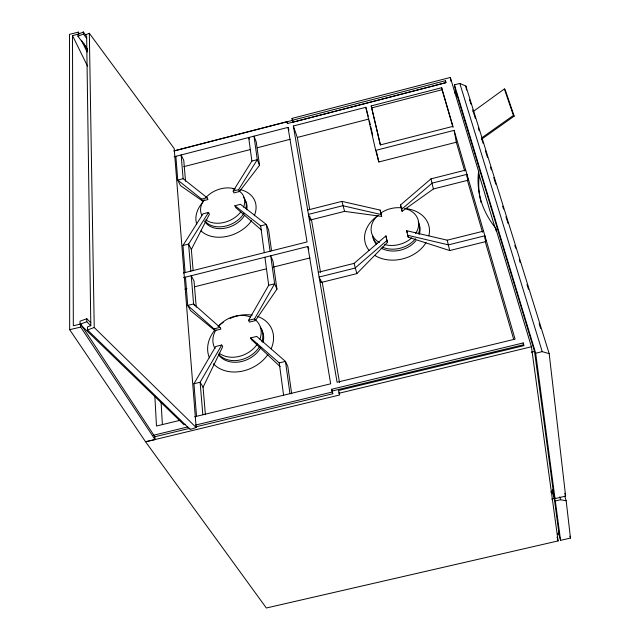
<?xml version="1.0" encoding="UTF-8"?>
<svg xmlns="http://www.w3.org/2000/svg" width="640" height="640" viewBox="0 0 640 640"><rect width="100%" height="100%" fill="white"/><g stroke="black" fill="none" stroke-linecap="round" stroke-linejoin="round"><path stroke-width="0.96" d="M205.4 414.704L203.064 387.192L222.672 346.728L221.752 345.016L215.688 346.512L193.944 383.744L196.536 416.312M193.144 270.648L191.344 249.464L209.408 214.256L208.544 212.424L203.008 213.832L182.96 245.52L185.112 272.56M248.536 320.344L254.56 318.856L274.624 283.784L270.712 255.792L273.024 261.232L276.952 289.152L255.4 320.608L249.392 322.088L248.536 320.344L268.704 285.264L264.904 257.248M221.752 345.016L200.12 382.24L202.84 414.784M233.152 191.056L238.656 189.648L257.288 159.664L254 136.152L256.224 141.84L259.528 165.312L239.448 191.512L233.96 192.912L233.152 191.056L251.872 161.056L248.68 137.528L249.328 139.152M208.544 212.424L188.584 244.096L190.84 271.12M385.896 235.904L386.912 240.496L355.016 268.104L319.12 277.04L321.176 282.472L356.84 273.616L387.448 242.376L385.896 235.904L354.088 263.384L318.312 272.288M402.072 211.296L401.568 209.376L432.112 183.136L466.952 174.336L468.016 180.232L433.392 188.968L402.072 211.296L400.52 204.968L430.976 178.856L465.704 170.072M472.984 111.688L504.376 88.952L505.16 89.648L514.2 116.128L481.36 139.344M481.992 137.672L513.4 115.44L504.376 88.952M85.712 34.8L89.336 33.296L174.208 148.544L196.16 427.496L190.208 429.504L87.496 329.952L87.456 326.912L90.816 325.696L86.648 36.4L83.384 32L77.936 34.272L77.944 36.264L87.504 49.008M77.944 36.264L83.408 33.984L83.384 32M90.776 322.672L86.768 318.736L80.032 321.184L80.056 324.216L184 424.76L185.488 424.256M80.056 324.216L86.8 321.768L90.816 325.696M87.496 329.952L94.232 327.512L196.16 427.496M292.368 120.28L445.448 80.72L445.816 82.744L293.032 122.216L292.368 120.28L292.04 118.392L450.312 77.464L478.6 171.392A131.2 96.64 -4.8 0 0 495.68 228.112L531.416 346.768L558.096 540.92L266.344 608L145.6 441.832L339.656 394.968L338.48 390.504L524.016 345.64L523.216 342.936L331.584 389.304L332.76 393.752L195.928 426.824M174.056 150.864L287.048 121.656L287.72 123.584M173.952 151.008L292.712 120.32L292.04 118.392M174.16 156.76L288 127.384L288.928 130.016M454.112 130.36L456.312 142.232L378.832 161.968L375.704 150.384L454.112 130.36L515.072 339.128L337.08 382.256L293.344 126L365.832 107.296L368.248 116.304M371.224 105.904L441.664 87.72L452.944 126.36L380.336 144.928L371.224 105.904L380.408 144.976M455.832 92.68L454.448 84.832L459.824 83.448L465.872 86.064L549.184 353.648L565.632 496.136L555.016 498.608L552.536 489.992M371.744 107.88L442.048 89.736L441.664 87.72M454.48 92.984L456.272 92.528L534.528 351.408L553.32 491.44L550.664 492.064M183.752 166.672L250.456 149.512M257.224 147.768L290.088 139.304M293.344 126L297.312 137.448L368.976 119.008M202.472 200.944L201.6 199.104L177.76 180.08L180.456 185.576L202.472 200.944L207.936 199.544L207.08 197.704L183.128 178.696L177.76 180.08L175.872 156.32M251.872 161.056L257.288 159.664L259.528 165.312M201.6 199.104L207.08 197.704M261.504 230.104L235.712 207.576L234.896 205.728L240.456 204.312L266.336 224.448L268.624 229.968L271.544 250.744M307.68 210.032L341.912 201.376L380.152 210.096L381.672 216.424L344.592 211.368L310.464 219.976L308.424 214.384L342.76 205.712L381.136 214.52L381.672 216.424M182.96 245.52L188.584 244.096L191.344 249.464M234.896 205.728L260.656 225.888L266.336 224.448L270.072 251.232M183.424 272.984L307.064 241.944L288 127.384M183.552 277.648L307.816 246.488L308.856 249.224M185.024 289.184L186.96 288.696M194.712 286.76L266.416 268.832M273.2 267.136L310.024 257.928M78.416 32.128L69.528 34.328L69.664 329.672L145.528 441.736L155.04 439.552L154.888 436.744L80.672 324.032L73.328 325.76L72.496 35.584L78.432 34.112L78.416 32.128L79.288 33.92M408.232 237.184L407.736 235.288L448.448 244.864L484.896 235.792L485.896 241.552L449.68 250.552L408.232 237.184L406.648 230.712L447.216 240.184L483.536 231.136M268.704 285.264L274.624 283.784L276.952 289.152M219.992 327.4L193.584 303.968L187.72 305.432L214 328.88L219.992 327.4L220.912 329.128L214.928 330.608L190.6 310.632L187.72 305.432L185.472 277.168M280.208 366.672L251.488 339.64L250.624 337.912L256.72 336.408L285.456 361.392L287.84 366.512L291.68 393.808M193.944 383.744L200.12 382.24L203.064 387.192M250.624 337.912L279.224 362.912L285.456 361.392L289.968 393.672M180.32 420.24L156.472 426.024L154.848 396.088M194.624 416.776L330.672 383.808L307.816 246.488M331.584 389.304L332.296 391L523.48 344.76L523.216 342.936M153.04 435.344L187.872 426.92M195.616 425.048L332.048 392.064M154.2 436.912L190.104 428.232M338.952 393.272L531.416 346.768M531.288 352.192L534.528 351.408M555.016 498.608L535.68 353.216L542.224 351.64L549.184 353.648M69.664 329.672L80.696 327.08L155.04 439.552M551.648 499.128L554.272 498.52L552.064 490.848M560.568 540.344L555.328 500.952L560.616 499.728L566.176 500.832L570.472 538.072L560.568 540.344L558.384 532.656M557.344 534.088L558.992 533.704L554.272 498.52M513.4 115.44L514.2 116.128M83.408 33.984L86.68 38.392M194.528 305.704L193.584 303.968L191.224 275.728L194.024 281.016L196.256 307.24M214 328.88L214.928 330.608M72.496 35.584L87.48 66.072M81.48 40.4L87.152 52.072M83.64 42.912L87.56 51M254.56 318.856L255.4 320.608M238.656 189.648L239.448 191.512M356.84 273.616L354.088 263.384M344.592 211.368L341.912 201.376M469.424 99.352L470.912 104.12M472.688 109.848L475.36 118.44M478.328 127.976L479.216 130.84M481.592 138.48L483.072 143.248M485.448 150.88L487.528 157.56M490.488 167.104L491.384 169.968M493.752 177.6L495.832 184.28M502.656 206.232L503.544 209.096M505.92 216.728L508 223.408M514.824 245.36L515.712 248.224M519.272 259.672L520.16 262.536M526.984 284.488L528.472 289.256M539.152 323.616L540.632 328.384M459.824 83.448L542.224 351.64M454.448 84.832L535.68 353.216M478.6 171.392L479.264 175.344L494.88 227.264M445.448 80.72L446 82.584L287.36 123.56L287.048 121.656M564.784 493.272L565.632 496.136M564.768 496.048L566.176 500.832M442.048 89.736L453.04 127.424M466.776 175.976L468.016 180.232M484.808 237.84L485.896 241.552M559.776 496.848L560.616 499.728M456.312 142.232L464.672 170.952M467.456 180.52L482.504 232.216M485.288 241.792L513.712 339.432M569.92 536.16L570.472 538.072M552.768 489.52L553.32 491.44M552.568 491.36L555.328 500.952M558.448 531.792L558.992 533.704M386.912 240.496L387.448 242.376M557.008 537.072L558.096 540.92M430.976 178.856L433.392 188.968M447.216 240.184L449.68 250.552M400.52 204.968L401.016 206.888M406.648 230.712L407.144 232.616M369.416 120.912L370.288 124.736M370.728 126.64L372.696 135.232M376.424 151.464L378.832 161.968M365.832 107.296L375.704 150.384M380.152 210.096L381.136 214.52M450.312 77.464L451.016 81.392M456.272 92.528L456.96 96.448M297.312 137.448L309.68 209.304M311.376 219.144L320.528 272.296M322.224 282.144L339.512 382.544M309.864 216.504L310.464 219.976M320.688 279.632L321.176 282.472M292.712 120.32L293.032 122.216M339.176 392.2L339.496 394.048M465.872 86.064L466.52 89.992M332.296 391L332.76 393.752M495.68 228.112L496.144 231.016M260.656 225.888L264.288 252.688M279.224 362.912L283.6 395.216M185.536 181.248L183.776 160.512L181.144 154.96L183.128 178.696M161.104 402.504L162.376 424.464M89.336 33.296L94.232 327.512M86.768 318.736L86.8 321.768M80.672 324.032L80.696 327.08M481.144 202.648A130.632 96.48 -4.7 0 1 479.264 175.344M257.776 316.52A34.32 27 -26.8 0 1 271.168 348.784M267.936 354.512A34.32 27 -26.8 0 1 213.384 363.768M209.472 357.832A34.32 27 -26.8 0 1 214.84 330.08M218.04 326.6A34.32 27 -26.8 0 1 223.272 322.312M230.08 318.456A34.32 27 -26.8 0 1 252.272 315.136M255.312 319.808A25.176 19.712 -26.7 0 1 259.88 339.2M257.36 344.016A25.176 19.712 -26.7 0 1 219.104 353.112M215.04 348.544A25.176 19.712 -26.7 0 1 216.016 329.728M218.584 326.184A25.176 19.712 -26.7 0 1 250.632 317.064M260.24 327.464A25.016 19.656 -26.7 0 1 262.976 342.504M260.8 347.648A25.016 19.656 -26.7 0 1 239.4 361.952A25.016 19.656 -26.7 0 1 218.272 354.336M260.424 327.144A25.064 19.672 -26.7 0 1 261.872 341.72M259.52 346.696A25.064 19.672 -26.7 0 1 218.976 354.696M240.464 189.64A31.304 22.672 -23.3 0 1 254.272 215.792M251.544 220.696A31.304 22.672 -23.3 0 1 201.024 230.864M196.752 224.16A31.304 22.672 -23.3 0 1 203.136 201.912M232.968 188.784A31.304 22.672 -23.3 0 1 234.856 188.832M239.184 191.072A22.952 16.528 -23.3 0 1 243.544 207.096M240.768 211.928A22.952 16.528 -23.3 0 1 205.768 219.84M201.776 215.136A22.952 16.528 -23.3 0 1 204.16 199.648M205.88 197.544A22.952 16.528 -23.3 0 1 235.192 189.064M244.744 199.696A22.808 16.496 -23.3 0 1 246.752 209.8M244.648 215.176A22.808 16.496 -23.3 0 1 224.176 228.344A22.808 16.496 -23.3 0 1 204.792 221.32M243.416 197.168A22.856 16.504 -23.3 0 1 245.968 207.976M243.856 213.352A22.856 16.504 -23.3 0 1 224.504 226.336A22.856 16.504 -23.3 0 1 204.912 220.968M405.104 208.528A32.96 25.264 -15.6 0 1 428.824 235.896M426.016 242.592A32.96 25.264 -15.6 0 1 374.76 255.368M369.048 250.352A32.96 25.264 -15.6 0 1 377.744 215.736M404.776 208.432A24.168 18.424 -15.6 0 1 415.624 233.464M411.84 237.824A24.168 18.424 -15.6 0 1 384.672 244.608M379.416 242.512A24.168 18.424 -15.6 0 1 378.176 215.128M380.376 213.368A24.168 18.424 -15.6 0 1 402.04 207.92M419.088 224.312A24.016 18.384 -15.6 0 1 419.352 234.288M415.936 240.616A24.016 18.384 -15.6 0 1 381.056 248.08M376.344 244.272A24.016 18.384 -15.6 0 1 373.088 237.8M418.232 221.536A24.072 18.4 -15.6 0 1 418.288 234.048M415.464 238.744A24.072 18.4 -15.6 0 1 382.152 247.056M376.968 243.64A24.072 18.4 -15.6 0 1 372.536 235.944"/></g></svg>
